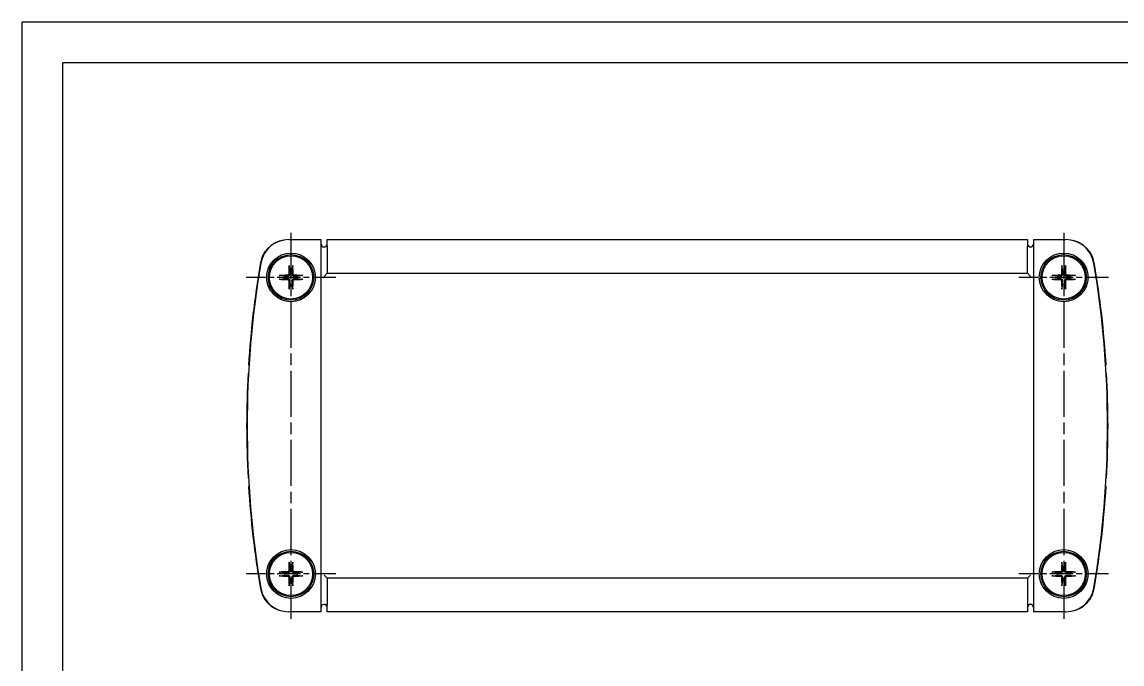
# Model space of a CAD drawing. Extents: x 0 to 420, y 0 to 297.
# Drawn here: x 0 to 135.2, y 218 to 297 of the extents above; entities that cross this region are included whole.
import ezdxf

# ---------------------------------------------------------------- set-up
doc = ezdxf.new("R2010")
doc.units = 0
doc.linetypes.add('CHAIN', pattern=[0.3543, 0.2362, -0.0295, 0.0591, -0.0295])
doc.layers.get('0').update_dxf_attribs({"linetype": 'CONTINUOUS'})
for name, color, linetype in [('CENTRO_ISO_', 179, 'CHAIN'), ('GEOMETRIA_SCHIZZO_ISO_', 7, 'CONTINUOUS'), ('LINEA_DEL_CENTRO_ISO_', 179, 'CHAIN'), ('SPIGOLI_VISIBILI_ISO_', 7, 'CONTINUOUS')]:
    doc.layers.add(name, color=color, linetype=linetype)

# ---------------------------------------------------------------- blocks, each defined once
blk = doc.blocks.new('BORDI_A3')
at = {"layer": 'GEOMETRIA_SCHIZZO_ISO_', "color": 4}
for p, q in [((0, 297), (420, 297)), ((0, 0), (0, 297))]:
    blk.add_line(p, q, dxfattribs=at)
at = {"layer": 'GEOMETRIA_SCHIZZO_ISO_'}
for p, q in [((5, 292), (415, 292)), ((5, 5), (5, 292))]:
    blk.add_line(p, q, dxfattribs=at)

msp = doc.modelspace()

# ---------------------------------------------------------------- linework, layer by layer
at = {"layer": 'CENTRO_ISO_', "linetype": 'CHAIN', "ltscale": 12.223182}
for p, q in [((38.57, 265.57), (27.57, 265.57)), ((133.57, 265.57), (122.57, 265.57)), ((38.57, 229.07), (27.57, 229.07)), ((133.57, 229.07), (122.57, 229.07))]:
    msp.add_line(p, q, dxfattribs=at)
at = {"layer": 'LINEA_DEL_CENTRO_ISO_', "linetype": 'CHAIN', "ltscale": 23.990969}
for p, q in [((33.07, 271.07), (33.07, 223.57)), ((128.07, 271.07), (128.07, 223.57))]:
    msp.add_line(p, q, dxfattribs=at)
at = {"layer": 'SPIGOLI_VISIBILI_ISO_'}
for p, q in [((32.81, 270.22), (36.77, 270.22)), ((36.77, 269.42), (36.77, 270.22)), ((36.77, 225.22), (36.77, 269.42)), ((37.52, 269.42), (37.52, 270.22)), ((37.52, 270.22), (123.62, 270.22)), ((37.52, 269.42), (37.52, 266.07)), ((123.62, 270.22), (123.62, 269.42)), ((123.62, 266.07), (123.62, 269.42)), ((124.37, 270.22), (124.37, 269.42)), ((124.37, 270.22), (128.33, 270.22)), ((124.37, 269.42), (124.37, 225.22)), ((32.84, 266.91), (32.93, 266.38)), ((33.21, 266.38), (33.3, 266.91)), ((127.84, 266.91), (127.93, 266.38)), ((128.21, 266.38), (128.3, 266.91)), ((32.26, 265.71), (31.73, 265.8)), ((31.73, 265.34), (32.26, 265.43)), ((34.41, 265.8), (33.88, 265.71)), ((33.88, 265.43), (34.41, 265.34)), ((37.14, 265.69), (37.52, 266.07)), ((37.52, 266.07), (123.62, 266.07)), ((123.62, 266.07), (123.99, 265.69)), ((127.26, 265.71), (126.73, 265.8)), ((126.73, 265.34), (127.26, 265.43)), ((129.41, 265.8), (128.88, 265.71)), ((128.88, 265.43), (129.41, 265.34)), ((32.93, 264.76), (32.84, 264.23)), ((33.3, 264.23), (33.21, 264.76)), ((127.93, 264.76), (127.84, 264.23)), ((128.3, 264.23), (128.21, 264.76)), ((27.91, 254.77), (27.85, 254.77)), ((133.29, 254.77), (133.22, 254.77)), ((27.79, 253.77), (27.86, 253.77)), ((133.28, 253.77), (133.35, 253.77)), ((27.86, 240.87), (27.79, 240.87)), ((133.35, 240.87), (133.28, 240.87)), ((27.85, 239.87), (27.91, 239.87)), ((133.22, 239.87), (133.29, 239.87)), ((32.84, 230.41), (32.93, 229.88)), ((33.21, 229.88), (33.3, 230.41)), ((127.84, 230.41), (127.93, 229.88)), ((128.21, 229.88), (128.3, 230.41)), ((32.26, 229.21), (31.73, 229.3)), ((31.73, 228.84), (32.26, 228.93)), ((34.41, 229.3), (33.88, 229.21)), ((33.88, 228.93), (34.41, 228.84)), ((37.14, 228.94), (37.52, 228.57)), ((37.52, 228.57), (37.52, 225.22)), ((123.62, 228.57), (37.52, 228.57)), ((123.62, 228.57), (123.99, 228.94)), ((123.62, 228.57), (123.62, 225.22)), ((127.26, 229.21), (126.73, 229.3)), ((126.73, 228.84), (127.26, 228.93)), ((129.41, 229.3), (128.88, 229.21)), ((128.88, 228.93), (129.41, 228.84)), ((32.93, 228.26), (32.84, 227.73)), ((33.3, 227.73), (33.21, 228.26)), ((127.93, 228.26), (127.84, 227.73)), ((128.3, 227.73), (128.21, 228.26)), ((36.77, 224.42), (36.77, 225.22)), ((37.52, 224.42), (37.52, 225.22)), ((123.62, 225.22), (123.62, 224.42)), ((124.37, 225.22), (124.37, 224.42)), ((36.77, 224.42), (32.81, 224.42)), ((123.62, 224.42), (37.52, 224.42)), ((128.33, 224.42), (124.37, 224.42))]:
    msp.add_line(p, q, dxfattribs=at)
for points in [[(32.84, 266.91), (32.84, 266.91), (32.84, 266.92), (32.84, 266.92), (32.84, 266.93), (32.84, 266.93), (32.83, 266.93), (32.83, 266.94), (32.83, 266.94), (32.83, 266.95), (32.83, 266.95), (32.83, 266.96), (32.83, 266.96), (32.83, 266.97), (32.83, 266.97), (32.83, 266.98), (32.83, 266.99), (32.83, 266.99), (32.83, 267), (32.83, 267), (32.83, 267.01), (32.83, 267.02), (32.83, 267.02), (32.83, 267.03), (32.83, 267.03)], [(33.3, 267.03), (33.3, 267.03), (33.3, 267.02), (33.3, 267.02), (33.3, 267.01), (33.3, 267), (33.3, 267), (33.3, 266.99), (33.3, 266.99), (33.3, 266.98), (33.3, 266.97), (33.3, 266.97), (33.3, 266.96), (33.3, 266.96), (33.3, 266.95), (33.3, 266.95), (33.3, 266.94), (33.3, 266.94), (33.3, 266.93), (33.3, 266.93), (33.3, 266.93), (33.3, 266.92), (33.3, 266.92), (33.3, 266.91), (33.3, 266.91)], [(127.84, 266.91), (127.84, 266.91), (127.84, 266.92), (127.84, 266.92), (127.84, 266.93), (127.84, 266.93), (127.83, 266.93), (127.83, 266.94), (127.83, 266.94), (127.83, 266.95), (127.83, 266.95), (127.83, 266.96), (127.83, 266.96), (127.83, 266.97), (127.83, 266.97), (127.83, 266.98), (127.83, 266.99), (127.83, 266.99), (127.83, 267), (127.83, 267), (127.83, 267.01), (127.83, 267.02), (127.83, 267.02), (127.83, 267.03), (127.83, 267.03)], [(128.3, 267.03), (128.3, 267.03), (128.3, 267.02), (128.3, 267.02), (128.3, 267.01), (128.3, 267), (128.3, 267), (128.3, 266.99), (128.3, 266.99), (128.3, 266.98), (128.3, 266.97), (128.3, 266.97), (128.3, 266.96), (128.3, 266.96), (128.3, 266.95), (128.3, 266.95), (128.3, 266.94), (128.3, 266.94), (128.3, 266.93), (128.3, 266.93), (128.3, 266.93), (128.3, 266.92), (128.3, 266.92), (128.3, 266.91), (128.3, 266.91)], [(31.6, 265.81), (31.61, 265.81), (31.62, 265.81), (31.62, 265.81), (31.63, 265.81), (31.63, 265.81), (31.64, 265.81), (31.65, 265.81), (31.65, 265.81), (31.66, 265.81), (31.66, 265.81), (31.67, 265.81), (31.68, 265.81), (31.68, 265.81), (31.69, 265.81), (31.69, 265.8), (31.7, 265.8), (31.7, 265.8), (31.71, 265.8), (31.71, 265.8), (31.71, 265.8), (31.72, 265.8), (31.72, 265.8), (31.72, 265.8), (31.73, 265.8)], [(31.73, 265.34), (31.72, 265.34), (31.72, 265.34), (31.72, 265.34), (31.71, 265.34), (31.71, 265.34), (31.71, 265.34), (31.7, 265.34), (31.7, 265.34), (31.69, 265.34), (31.69, 265.33), (31.68, 265.33), (31.68, 265.33), (31.67, 265.33), (31.66, 265.33), (31.66, 265.33), (31.65, 265.33), (31.65, 265.33), (31.64, 265.33), (31.63, 265.33), (31.63, 265.33), (31.62, 265.33), (31.62, 265.33), (31.61, 265.33), (31.6, 265.33)], [(32.61, 265.7), (32.61, 265.7), (32.6, 265.7), (32.59, 265.7), (32.58, 265.7), (32.57, 265.7), (32.56, 265.7), (32.54, 265.7), (32.53, 265.7), (32.52, 265.7), (32.51, 265.7), (32.5, 265.7), (32.48, 265.7), (32.47, 265.7), (32.45, 265.7), (32.44, 265.7), (32.42, 265.7), (32.41, 265.7), (32.39, 265.7), (32.37, 265.71), (32.35, 265.71), (32.33, 265.71), (32.31, 265.71), (32.28, 265.71), (32.26, 265.71)], [(32.26, 265.43), (32.28, 265.43), (32.31, 265.43), (32.33, 265.43), (32.35, 265.43), (32.37, 265.43), (32.39, 265.44), (32.41, 265.44), (32.42, 265.44), (32.44, 265.44), (32.45, 265.44), (32.47, 265.44), (32.48, 265.44), (32.5, 265.44), (32.51, 265.44), (32.52, 265.44), (32.53, 265.44), (32.54, 265.44), (32.56, 265.44), (32.57, 265.44), (32.58, 265.44), (32.59, 265.44), (32.6, 265.44), (32.61, 265.44), (32.61, 265.44)], [(32.81, 266.03), (32.81, 266.01), (32.81, 266), (32.81, 265.99), (32.8, 265.98), (32.8, 265.96), (32.79, 265.95), (32.79, 265.94), (32.78, 265.93), (32.78, 265.92), (32.77, 265.91), (32.76, 265.9), (32.75, 265.89), (32.74, 265.88), (32.73, 265.87), (32.72, 265.86), (32.71, 265.86), (32.7, 265.85), (32.69, 265.84), (32.68, 265.84), (32.66, 265.84), (32.65, 265.83), (32.64, 265.83), (32.63, 265.83), (32.61, 265.83)], [(32.94, 266.02), (32.94, 266), (32.94, 265.98), (32.94, 265.96), (32.94, 265.94), (32.93, 265.92), (32.92, 265.9), (32.92, 265.88), (32.91, 265.86), (32.89, 265.84), (32.88, 265.82), (32.87, 265.8), (32.85, 265.79), (32.84, 265.77), (32.82, 265.76), (32.8, 265.74), (32.78, 265.73), (32.76, 265.72), (32.74, 265.71), (32.72, 265.71), (32.7, 265.7), (32.68, 265.7), (32.66, 265.7), (32.64, 265.7), (32.61, 265.7)], [(32.61, 265.44), (32.64, 265.44), (32.66, 265.44), (32.68, 265.44), (32.7, 265.44), (32.72, 265.43), (32.74, 265.43), (32.76, 265.42), (32.78, 265.41), (32.8, 265.4), (32.82, 265.38), (32.84, 265.37), (32.85, 265.35), (32.87, 265.34), (32.88, 265.32), (32.89, 265.3), (32.91, 265.28), (32.92, 265.26), (32.92, 265.24), (32.93, 265.22), (32.94, 265.2), (32.94, 265.18), (32.94, 265.16), (32.94, 265.14), (32.94, 265.12)], [(32.61, 265.31), (32.63, 265.31), (32.64, 265.31), (32.65, 265.31), (32.66, 265.3), (32.68, 265.3), (32.69, 265.3), (32.7, 265.29), (32.71, 265.28), (32.72, 265.28), (32.73, 265.27), (32.74, 265.26), (32.75, 265.25), (32.76, 265.24), (32.77, 265.23), (32.78, 265.22), (32.78, 265.21), (32.79, 265.2), (32.79, 265.19), (32.8, 265.18), (32.8, 265.16), (32.81, 265.15), (32.81, 265.14), (32.81, 265.13), (32.81, 265.11)], [(32.93, 266.38), (32.93, 266.35), (32.93, 266.33), (32.93, 266.31), (32.93, 266.29), (32.93, 266.27), (32.93, 266.25), (32.94, 266.23), (32.94, 266.22), (32.94, 266.2), (32.94, 266.19), (32.94, 266.17), (32.94, 266.16), (32.94, 266.14), (32.94, 266.13), (32.94, 266.12), (32.94, 266.11), (32.94, 266.09), (32.94, 266.08), (32.94, 266.07), (32.94, 266.06), (32.94, 266.05), (32.94, 266.04), (32.94, 266.03), (32.94, 266.02)], [(32.94, 265.12), (32.94, 265.11), (32.94, 265.1), (32.94, 265.09), (32.94, 265.08), (32.94, 265.07), (32.94, 265.06), (32.94, 265.05), (32.94, 265.03), (32.94, 265.02), (32.94, 265.01), (32.94, 265), (32.94, 264.98), (32.94, 264.97), (32.94, 264.95), (32.94, 264.94), (32.94, 264.92), (32.94, 264.91), (32.93, 264.89), (32.93, 264.87), (32.93, 264.85), (32.93, 264.83), (32.93, 264.81), (32.93, 264.79), (32.93, 264.76)], [(33.19, 266.02), (33.19, 266.03), (33.19, 266.04), (33.2, 266.05), (33.2, 266.06), (33.2, 266.07), (33.2, 266.08), (33.2, 266.09), (33.2, 266.11), (33.2, 266.12), (33.2, 266.13), (33.2, 266.14), (33.2, 266.16), (33.2, 266.17), (33.2, 266.19), (33.2, 266.2), (33.2, 266.22), (33.2, 266.23), (33.2, 266.25), (33.2, 266.27), (33.2, 266.29), (33.21, 266.31), (33.21, 266.33), (33.21, 266.35), (33.21, 266.38)], [(33.52, 265.7), (33.5, 265.7), (33.48, 265.7), (33.46, 265.7), (33.44, 265.7), (33.42, 265.71), (33.4, 265.71), (33.38, 265.72), (33.36, 265.73), (33.34, 265.74), (33.32, 265.76), (33.3, 265.77), (33.29, 265.79), (33.27, 265.8), (33.26, 265.82), (33.24, 265.84), (33.23, 265.86), (33.22, 265.88), (33.21, 265.9), (33.21, 265.92), (33.2, 265.94), (33.2, 265.96), (33.2, 265.98), (33.19, 266), (33.19, 266.02)], [(33.19, 265.12), (33.19, 265.14), (33.2, 265.16), (33.2, 265.18), (33.2, 265.2), (33.21, 265.22), (33.21, 265.24), (33.22, 265.26), (33.23, 265.28), (33.24, 265.3), (33.26, 265.32), (33.27, 265.34), (33.29, 265.35), (33.3, 265.37), (33.32, 265.38), (33.34, 265.4), (33.36, 265.41), (33.38, 265.42), (33.4, 265.43), (33.42, 265.43), (33.44, 265.44), (33.46, 265.44), (33.48, 265.44), (33.5, 265.44), (33.52, 265.44)], [(33.21, 264.76), (33.21, 264.79), (33.21, 264.81), (33.21, 264.83), (33.2, 264.85), (33.2, 264.87), (33.2, 264.89), (33.2, 264.91), (33.2, 264.92), (33.2, 264.94), (33.2, 264.95), (33.2, 264.97), (33.2, 264.98), (33.2, 265), (33.2, 265.01), (33.2, 265.02), (33.2, 265.03), (33.2, 265.05), (33.2, 265.06), (33.2, 265.07), (33.2, 265.08), (33.2, 265.09), (33.19, 265.1), (33.19, 265.11), (33.19, 265.12)], [(33.52, 265.83), (33.51, 265.83), (33.5, 265.83), (33.49, 265.83), (33.47, 265.84), (33.46, 265.84), (33.45, 265.84), (33.44, 265.85), (33.43, 265.86), (33.42, 265.86), (33.4, 265.87), (33.39, 265.88), (33.39, 265.89), (33.38, 265.9), (33.37, 265.91), (33.36, 265.92), (33.35, 265.93), (33.35, 265.94), (33.34, 265.95), (33.34, 265.96), (33.33, 265.98), (33.33, 265.99), (33.33, 266), (33.33, 266.01), (33.33, 266.03)], [(33.33, 265.11), (33.33, 265.13), (33.33, 265.14), (33.33, 265.15), (33.33, 265.16), (33.34, 265.18), (33.34, 265.19), (33.35, 265.2), (33.35, 265.21), (33.36, 265.22), (33.37, 265.23), (33.38, 265.24), (33.39, 265.25), (33.39, 265.26), (33.4, 265.27), (33.42, 265.28), (33.43, 265.28), (33.44, 265.29), (33.45, 265.3), (33.46, 265.3), (33.47, 265.3), (33.49, 265.31), (33.5, 265.31), (33.51, 265.31), (33.52, 265.31)], [(33.88, 265.71), (33.85, 265.71), (33.83, 265.71), (33.81, 265.71), (33.79, 265.71), (33.77, 265.71), (33.75, 265.7), (33.73, 265.7), (33.72, 265.7), (33.7, 265.7), (33.68, 265.7), (33.67, 265.7), (33.66, 265.7), (33.64, 265.7), (33.63, 265.7), (33.62, 265.7), (33.6, 265.7), (33.59, 265.7), (33.58, 265.7), (33.57, 265.7), (33.56, 265.7), (33.55, 265.7), (33.54, 265.7), (33.53, 265.7), (33.52, 265.7)], [(33.52, 265.44), (33.53, 265.44), (33.54, 265.44), (33.55, 265.44), (33.56, 265.44), (33.57, 265.44), (33.58, 265.44), (33.59, 265.44), (33.6, 265.44), (33.62, 265.44), (33.63, 265.44), (33.64, 265.44), (33.66, 265.44), (33.67, 265.44), (33.68, 265.44), (33.7, 265.44), (33.72, 265.44), (33.73, 265.44), (33.75, 265.44), (33.77, 265.43), (33.79, 265.43), (33.81, 265.43), (33.83, 265.43), (33.85, 265.43), (33.88, 265.43)], [(34.41, 265.8), (34.41, 265.8), (34.42, 265.8), (34.42, 265.8), (34.42, 265.8), (34.43, 265.8), (34.43, 265.8), (34.44, 265.8), (34.44, 265.8), (34.45, 265.8), (34.45, 265.81), (34.46, 265.81), (34.46, 265.81), (34.47, 265.81), (34.47, 265.81), (34.48, 265.81), (34.49, 265.81), (34.49, 265.81), (34.5, 265.81), (34.5, 265.81), (34.51, 265.81), (34.52, 265.81), (34.52, 265.81), (34.53, 265.81), (34.53, 265.81)], [(34.53, 265.33), (34.53, 265.33), (34.52, 265.33), (34.52, 265.33), (34.51, 265.33), (34.5, 265.33), (34.5, 265.33), (34.49, 265.33), (34.49, 265.33), (34.48, 265.33), (34.47, 265.33), (34.47, 265.33), (34.46, 265.33), (34.46, 265.33), (34.45, 265.33), (34.45, 265.34), (34.44, 265.34), (34.44, 265.34), (34.43, 265.34), (34.43, 265.34), (34.42, 265.34), (34.42, 265.34), (34.42, 265.34), (34.41, 265.34), (34.41, 265.34)], [(126.6, 265.81), (126.61, 265.81), (126.62, 265.81), (126.62, 265.81), (126.63, 265.81), (126.63, 265.81), (126.64, 265.81), (126.65, 265.81), (126.65, 265.81), (126.66, 265.81), (126.66, 265.81), (126.67, 265.81), (126.68, 265.81), (126.68, 265.81), (126.69, 265.81), (126.69, 265.8), (126.7, 265.8), (126.7, 265.8), (126.71, 265.8), (126.71, 265.8), (126.71, 265.8), (126.72, 265.8), (126.72, 265.8), (126.72, 265.8), (126.73, 265.8)], [(126.73, 265.34), (126.72, 265.34), (126.72, 265.34), (126.72, 265.34), (126.71, 265.34), (126.71, 265.34), (126.71, 265.34), (126.7, 265.34), (126.7, 265.34), (126.69, 265.34), (126.69, 265.33), (126.68, 265.33), (126.68, 265.33), (126.67, 265.33), (126.66, 265.33), (126.66, 265.33), (126.65, 265.33), (126.65, 265.33), (126.64, 265.33), (126.63, 265.33), (126.63, 265.33), (126.62, 265.33), (126.62, 265.33), (126.61, 265.33), (126.6, 265.33)], [(127.61, 265.7), (127.61, 265.7), (127.6, 265.7), (127.59, 265.7), (127.58, 265.7), (127.57, 265.7), (127.56, 265.7), (127.54, 265.7), (127.53, 265.7), (127.52, 265.7), (127.51, 265.7), (127.5, 265.7), (127.48, 265.7), (127.47, 265.7), (127.45, 265.7), (127.44, 265.7), (127.42, 265.7), (127.41, 265.7), (127.39, 265.7), (127.37, 265.71), (127.35, 265.71), (127.33, 265.71), (127.31, 265.71), (127.28, 265.71), (127.26, 265.71)], [(127.26, 265.43), (127.28, 265.43), (127.31, 265.43), (127.33, 265.43), (127.35, 265.43), (127.37, 265.43), (127.39, 265.44), (127.41, 265.44), (127.42, 265.44), (127.44, 265.44), (127.45, 265.44), (127.47, 265.44), (127.48, 265.44), (127.5, 265.44), (127.51, 265.44), (127.52, 265.44), (127.53, 265.44), (127.54, 265.44), (127.56, 265.44), (127.57, 265.44), (127.58, 265.44), (127.59, 265.44), (127.6, 265.44), (127.61, 265.44), (127.61, 265.44)], [(127.81, 266.03), (127.81, 266.01), (127.81, 266), (127.81, 265.99), (127.8, 265.98), (127.8, 265.96), (127.79, 265.95), (127.79, 265.94), (127.78, 265.93), (127.78, 265.92), (127.77, 265.91), (127.76, 265.9), (127.75, 265.89), (127.74, 265.88), (127.73, 265.87), (127.72, 265.86), (127.71, 265.86), (127.7, 265.85), (127.69, 265.84), (127.68, 265.84), (127.66, 265.84), (127.65, 265.83), (127.64, 265.83), (127.63, 265.83), (127.61, 265.83)], [(127.94, 266.02), (127.94, 266), (127.94, 265.98), (127.94, 265.96), (127.94, 265.94), (127.93, 265.92), (127.92, 265.9), (127.92, 265.88), (127.91, 265.86), (127.89, 265.84), (127.88, 265.82), (127.87, 265.8), (127.85, 265.79), (127.84, 265.77), (127.82, 265.76), (127.8, 265.74), (127.78, 265.73), (127.76, 265.72), (127.74, 265.71), (127.72, 265.71), (127.7, 265.7), (127.68, 265.7), (127.66, 265.7), (127.64, 265.7), (127.61, 265.7)], [(127.61, 265.44), (127.64, 265.44), (127.66, 265.44), (127.68, 265.44), (127.7, 265.44), (127.72, 265.43), (127.74, 265.43), (127.76, 265.42), (127.78, 265.41), (127.8, 265.4), (127.82, 265.38), (127.84, 265.37), (127.85, 265.35), (127.87, 265.34), (127.88, 265.32), (127.89, 265.3), (127.91, 265.28), (127.92, 265.26), (127.92, 265.24), (127.93, 265.22), (127.94, 265.2), (127.94, 265.18), (127.94, 265.16), (127.94, 265.14), (127.94, 265.12)], [(127.61, 265.31), (127.63, 265.31), (127.64, 265.31), (127.65, 265.31), (127.66, 265.3), (127.68, 265.3), (127.69, 265.3), (127.7, 265.29), (127.71, 265.28), (127.72, 265.28), (127.73, 265.27), (127.74, 265.26), (127.75, 265.25), (127.76, 265.24), (127.77, 265.23), (127.78, 265.22), (127.78, 265.21), (127.79, 265.2), (127.79, 265.19), (127.8, 265.18), (127.8, 265.16), (127.81, 265.15), (127.81, 265.14), (127.81, 265.13), (127.81, 265.11)], [(127.93, 266.38), (127.93, 266.35), (127.93, 266.33), (127.93, 266.31), (127.93, 266.29), (127.93, 266.27), (127.93, 266.25), (127.94, 266.23), (127.94, 266.22), (127.94, 266.2), (127.94, 266.19), (127.94, 266.17), (127.94, 266.16), (127.94, 266.14), (127.94, 266.13), (127.94, 266.12), (127.94, 266.11), (127.94, 266.09), (127.94, 266.08), (127.94, 266.07), (127.94, 266.06), (127.94, 266.05), (127.94, 266.04), (127.94, 266.03), (127.94, 266.02)], [(127.94, 265.12), (127.94, 265.11), (127.94, 265.1), (127.94, 265.09), (127.94, 265.08), (127.94, 265.07), (127.94, 265.06), (127.94, 265.05), (127.94, 265.03), (127.94, 265.02), (127.94, 265.01), (127.94, 265), (127.94, 264.98), (127.94, 264.97), (127.94, 264.95), (127.94, 264.94), (127.94, 264.92), (127.94, 264.91), (127.93, 264.89), (127.93, 264.87), (127.93, 264.85), (127.93, 264.83), (127.93, 264.81), (127.93, 264.79), (127.93, 264.76)], [(128.19, 266.02), (128.19, 266.03), (128.19, 266.04), (128.2, 266.05), (128.2, 266.06), (128.2, 266.07), (128.2, 266.08), (128.2, 266.09), (128.2, 266.11), (128.2, 266.12), (128.2, 266.13), (128.2, 266.14), (128.2, 266.16), (128.2, 266.17), (128.2, 266.19), (128.2, 266.2), (128.2, 266.22), (128.2, 266.23), (128.2, 266.25), (128.2, 266.27), (128.2, 266.29), (128.21, 266.31), (128.21, 266.33), (128.21, 266.35), (128.21, 266.38)], [(128.52, 265.7), (128.5, 265.7), (128.48, 265.7), (128.46, 265.7), (128.44, 265.7), (128.42, 265.71), (128.4, 265.71), (128.38, 265.72), (128.36, 265.73), (128.34, 265.74), (128.32, 265.76), (128.3, 265.77), (128.29, 265.79), (128.27, 265.8), (128.26, 265.82), (128.24, 265.84), (128.23, 265.86), (128.22, 265.88), (128.21, 265.9), (128.21, 265.92), (128.2, 265.94), (128.2, 265.96), (128.2, 265.98), (128.19, 266), (128.19, 266.02)], [(128.19, 265.12), (128.19, 265.14), (128.2, 265.16), (128.2, 265.18), (128.2, 265.2), (128.21, 265.22), (128.21, 265.24), (128.22, 265.26), (128.23, 265.28), (128.24, 265.3), (128.26, 265.32), (128.27, 265.34), (128.29, 265.35), (128.3, 265.37), (128.32, 265.38), (128.34, 265.4), (128.36, 265.41), (128.38, 265.42), (128.4, 265.43), (128.42, 265.43), (128.44, 265.44), (128.46, 265.44), (128.48, 265.44), (128.5, 265.44), (128.52, 265.44)], [(128.21, 264.76), (128.21, 264.79), (128.21, 264.81), (128.21, 264.83), (128.2, 264.85), (128.2, 264.87), (128.2, 264.89), (128.2, 264.91), (128.2, 264.92), (128.2, 264.94), (128.2, 264.95), (128.2, 264.97), (128.2, 264.98), (128.2, 265), (128.2, 265.01), (128.2, 265.02), (128.2, 265.03), (128.2, 265.05), (128.2, 265.06), (128.2, 265.07), (128.2, 265.08), (128.2, 265.09), (128.19, 265.1), (128.19, 265.11), (128.19, 265.12)], [(128.52, 265.83), (128.51, 265.83), (128.5, 265.83), (128.49, 265.83), (128.47, 265.84), (128.46, 265.84), (128.45, 265.84), (128.44, 265.85), (128.43, 265.86), (128.42, 265.86), (128.4, 265.87), (128.39, 265.88), (128.39, 265.89), (128.38, 265.9), (128.37, 265.91), (128.36, 265.92), (128.35, 265.93), (128.35, 265.94), (128.34, 265.95), (128.34, 265.96), (128.33, 265.98), (128.33, 265.99), (128.33, 266), (128.33, 266.01), (128.33, 266.03)], [(128.33, 265.11), (128.33, 265.13), (128.33, 265.14), (128.33, 265.15), (128.33, 265.16), (128.34, 265.18), (128.34, 265.19), (128.35, 265.2), (128.35, 265.21), (128.36, 265.22), (128.37, 265.23), (128.38, 265.24), (128.39, 265.25), (128.39, 265.26), (128.4, 265.27), (128.42, 265.28), (128.43, 265.28), (128.44, 265.29), (128.45, 265.3), (128.46, 265.3), (128.47, 265.3), (128.49, 265.31), (128.5, 265.31), (128.51, 265.31), (128.52, 265.31)], [(128.88, 265.71), (128.85, 265.71), (128.83, 265.71), (128.81, 265.71), (128.79, 265.71), (128.77, 265.71), (128.75, 265.7), (128.73, 265.7), (128.72, 265.7), (128.7, 265.7), (128.68, 265.7), (128.67, 265.7), (128.66, 265.7), (128.64, 265.7), (128.63, 265.7), (128.62, 265.7), (128.6, 265.7), (128.59, 265.7), (128.58, 265.7), (128.57, 265.7), (128.56, 265.7), (128.55, 265.7), (128.54, 265.7), (128.53, 265.7), (128.52, 265.7)], [(128.52, 265.44), (128.53, 265.44), (128.54, 265.44), (128.55, 265.44), (128.56, 265.44), (128.57, 265.44), (128.58, 265.44), (128.59, 265.44), (128.6, 265.44), (128.62, 265.44), (128.63, 265.44), (128.64, 265.44), (128.66, 265.44), (128.67, 265.44), (128.68, 265.44), (128.7, 265.44), (128.72, 265.44), (128.73, 265.44), (128.75, 265.44), (128.77, 265.43), (128.79, 265.43), (128.81, 265.43), (128.83, 265.43), (128.85, 265.43), (128.88, 265.43)], [(129.41, 265.8), (129.41, 265.8), (129.42, 265.8), (129.42, 265.8), (129.42, 265.8), (129.43, 265.8), (129.43, 265.8), (129.44, 265.8), (129.44, 265.8), (129.45, 265.8), (129.45, 265.81), (129.46, 265.81), (129.46, 265.81), (129.47, 265.81), (129.47, 265.81), (129.48, 265.81), (129.49, 265.81), (129.49, 265.81), (129.5, 265.81), (129.5, 265.81), (129.51, 265.81), (129.52, 265.81), (129.52, 265.81), (129.53, 265.81), (129.53, 265.81)], [(129.53, 265.33), (129.53, 265.33), (129.52, 265.33), (129.52, 265.33), (129.51, 265.33), (129.5, 265.33), (129.5, 265.33), (129.49, 265.33), (129.49, 265.33), (129.48, 265.33), (129.47, 265.33), (129.47, 265.33), (129.46, 265.33), (129.46, 265.33), (129.45, 265.33), (129.45, 265.34), (129.44, 265.34), (129.44, 265.34), (129.43, 265.34), (129.43, 265.34), (129.42, 265.34), (129.42, 265.34), (129.42, 265.34), (129.41, 265.34), (129.41, 265.34)], [(32.83, 264.11), (32.83, 264.11), (32.83, 264.12), (32.83, 264.12), (32.83, 264.13), (32.83, 264.14), (32.83, 264.14), (32.83, 264.15), (32.83, 264.15), (32.83, 264.16), (32.83, 264.17), (32.83, 264.17), (32.83, 264.18), (32.83, 264.18), (32.83, 264.19), (32.83, 264.19), (32.83, 264.2), (32.83, 264.2), (32.83, 264.21), (32.84, 264.21), (32.84, 264.21), (32.84, 264.22), (32.84, 264.22), (32.84, 264.23), (32.84, 264.23)], [(33.3, 264.23), (33.3, 264.23), (33.3, 264.22), (33.3, 264.22), (33.3, 264.21), (33.3, 264.21), (33.3, 264.21), (33.3, 264.2), (33.3, 264.2), (33.3, 264.19), (33.3, 264.19), (33.3, 264.18), (33.3, 264.18), (33.3, 264.17), (33.3, 264.17), (33.3, 264.16), (33.3, 264.15), (33.3, 264.15), (33.3, 264.14), (33.3, 264.14), (33.3, 264.13), (33.3, 264.12), (33.3, 264.12), (33.3, 264.11), (33.3, 264.11)], [(127.83, 264.11), (127.83, 264.11), (127.83, 264.12), (127.83, 264.12), (127.83, 264.13), (127.83, 264.14), (127.83, 264.14), (127.83, 264.15), (127.83, 264.15), (127.83, 264.16), (127.83, 264.17), (127.83, 264.17), (127.83, 264.18), (127.83, 264.18), (127.83, 264.19), (127.83, 264.19), (127.83, 264.2), (127.83, 264.2), (127.83, 264.21), (127.84, 264.21), (127.84, 264.21), (127.84, 264.22), (127.84, 264.22), (127.84, 264.23), (127.84, 264.23)], [(128.3, 264.23), (128.3, 264.23), (128.3, 264.22), (128.3, 264.22), (128.3, 264.21), (128.3, 264.21), (128.3, 264.21), (128.3, 264.2), (128.3, 264.2), (128.3, 264.19), (128.3, 264.19), (128.3, 264.18), (128.3, 264.18), (128.3, 264.17), (128.3, 264.17), (128.3, 264.16), (128.3, 264.15), (128.3, 264.15), (128.3, 264.14), (128.3, 264.14), (128.3, 264.13), (128.3, 264.12), (128.3, 264.12), (128.3, 264.11), (128.3, 264.11)], [(32.84, 230.41), (32.84, 230.41), (32.84, 230.42), (32.84, 230.42), (32.84, 230.43), (32.84, 230.43), (32.83, 230.43), (32.83, 230.44), (32.83, 230.44), (32.83, 230.45), (32.83, 230.45), (32.83, 230.46), (32.83, 230.46), (32.83, 230.47), (32.83, 230.47), (32.83, 230.48), (32.83, 230.49), (32.83, 230.49), (32.83, 230.5), (32.83, 230.5), (32.83, 230.51), (32.83, 230.52), (32.83, 230.52), (32.83, 230.53), (32.83, 230.53)], [(33.3, 230.53), (33.3, 230.53), (33.3, 230.52), (33.3, 230.52), (33.3, 230.51), (33.3, 230.5), (33.3, 230.5), (33.3, 230.49), (33.3, 230.49), (33.3, 230.48), (33.3, 230.47), (33.3, 230.47), (33.3, 230.46), (33.3, 230.46), (33.3, 230.45), (33.3, 230.45), (33.3, 230.44), (33.3, 230.44), (33.3, 230.43), (33.3, 230.43), (33.3, 230.43), (33.3, 230.42), (33.3, 230.42), (33.3, 230.41), (33.3, 230.41)], [(127.84, 230.41), (127.84, 230.41), (127.84, 230.42), (127.84, 230.42), (127.84, 230.43), (127.84, 230.43), (127.83, 230.43), (127.83, 230.44), (127.83, 230.44), (127.83, 230.45), (127.83, 230.45), (127.83, 230.46), (127.83, 230.46), (127.83, 230.47), (127.83, 230.47), (127.83, 230.48), (127.83, 230.49), (127.83, 230.49), (127.83, 230.5), (127.83, 230.5), (127.83, 230.51), (127.83, 230.52), (127.83, 230.52), (127.83, 230.53), (127.83, 230.53)], [(128.3, 230.53), (128.3, 230.53), (128.3, 230.52), (128.3, 230.52), (128.3, 230.51), (128.3, 230.5), (128.3, 230.5), (128.3, 230.49), (128.3, 230.49), (128.3, 230.48), (128.3, 230.47), (128.3, 230.47), (128.3, 230.46), (128.3, 230.46), (128.3, 230.45), (128.3, 230.45), (128.3, 230.44), (128.3, 230.44), (128.3, 230.43), (128.3, 230.43), (128.3, 230.43), (128.3, 230.42), (128.3, 230.42), (128.3, 230.41), (128.3, 230.41)], [(31.6, 229.31), (31.61, 229.31), (31.62, 229.31), (31.62, 229.31), (31.63, 229.31), (31.63, 229.31), (31.64, 229.31), (31.65, 229.31), (31.65, 229.31), (31.66, 229.31), (31.66, 229.31), (31.67, 229.31), (31.68, 229.31), (31.68, 229.31), (31.69, 229.31), (31.69, 229.3), (31.7, 229.3), (31.7, 229.3), (31.71, 229.3), (31.71, 229.3), (31.71, 229.3), (31.72, 229.3), (31.72, 229.3), (31.72, 229.3), (31.73, 229.3)], [(31.73, 228.84), (31.72, 228.84), (31.72, 228.84), (31.72, 228.84), (31.71, 228.84), (31.71, 228.84), (31.71, 228.84), (31.7, 228.84), (31.7, 228.84), (31.69, 228.84), (31.69, 228.83), (31.68, 228.83), (31.68, 228.83), (31.67, 228.83), (31.66, 228.83), (31.66, 228.83), (31.65, 228.83), (31.65, 228.83), (31.64, 228.83), (31.63, 228.83), (31.63, 228.83), (31.62, 228.83), (31.62, 228.83), (31.61, 228.83), (31.6, 228.83)], [(32.61, 229.2), (32.61, 229.2), (32.6, 229.2), (32.59, 229.2), (32.58, 229.2), (32.57, 229.2), (32.56, 229.2), (32.54, 229.2), (32.53, 229.2), (32.52, 229.2), (32.51, 229.2), (32.5, 229.2), (32.48, 229.2), (32.47, 229.2), (32.45, 229.2), (32.44, 229.2), (32.42, 229.2), (32.41, 229.2), (32.39, 229.2), (32.37, 229.21), (32.35, 229.21), (32.33, 229.21), (32.31, 229.21), (32.28, 229.21), (32.26, 229.21)], [(32.26, 228.93), (32.28, 228.93), (32.31, 228.93), (32.33, 228.93), (32.35, 228.93), (32.37, 228.93), (32.39, 228.94), (32.41, 228.94), (32.42, 228.94), (32.44, 228.94), (32.45, 228.94), (32.47, 228.94), (32.48, 228.94), (32.5, 228.94), (32.51, 228.94), (32.52, 228.94), (32.53, 228.94), (32.54, 228.94), (32.56, 228.94), (32.57, 228.94), (32.58, 228.94), (32.59, 228.94), (32.6, 228.94), (32.61, 228.94), (32.61, 228.94)], [(32.81, 229.53), (32.81, 229.51), (32.81, 229.5), (32.81, 229.49), (32.8, 229.48), (32.8, 229.46), (32.79, 229.45), (32.79, 229.44), (32.78, 229.43), (32.78, 229.42), (32.77, 229.41), (32.76, 229.4), (32.75, 229.39), (32.74, 229.38), (32.73, 229.37), (32.72, 229.36), (32.71, 229.36), (32.7, 229.35), (32.69, 229.34), (32.68, 229.34), (32.66, 229.34), (32.65, 229.33), (32.64, 229.33), (32.63, 229.33), (32.61, 229.33)], [(32.94, 229.52), (32.94, 229.5), (32.94, 229.48), (32.94, 229.46), (32.94, 229.44), (32.93, 229.42), (32.92, 229.4), (32.92, 229.38), (32.91, 229.36), (32.89, 229.34), (32.88, 229.32), (32.87, 229.3), (32.85, 229.29), (32.84, 229.27), (32.82, 229.26), (32.8, 229.24), (32.78, 229.23), (32.76, 229.22), (32.74, 229.21), (32.72, 229.21), (32.7, 229.2), (32.68, 229.2), (32.66, 229.2), (32.64, 229.2), (32.61, 229.2)], [(32.61, 228.94), (32.64, 228.94), (32.66, 228.94), (32.68, 228.94), (32.7, 228.94), (32.72, 228.93), (32.74, 228.93), (32.76, 228.92), (32.78, 228.91), (32.8, 228.9), (32.82, 228.88), (32.84, 228.87), (32.85, 228.85), (32.87, 228.84), (32.88, 228.82), (32.89, 228.8), (32.91, 228.78), (32.92, 228.76), (32.92, 228.74), (32.93, 228.72), (32.94, 228.7), (32.94, 228.68), (32.94, 228.66), (32.94, 228.64), (32.94, 228.62)], [(32.61, 228.81), (32.63, 228.81), (32.64, 228.81), (32.65, 228.81), (32.66, 228.8), (32.68, 228.8), (32.69, 228.8), (32.7, 228.79), (32.71, 228.78), (32.72, 228.78), (32.73, 228.77), (32.74, 228.76), (32.75, 228.75), (32.76, 228.74), (32.77, 228.73), (32.78, 228.72), (32.78, 228.71), (32.79, 228.7), (32.79, 228.69), (32.8, 228.68), (32.8, 228.66), (32.81, 228.65), (32.81, 228.64), (32.81, 228.63), (32.81, 228.61)], [(32.93, 229.88), (32.93, 229.85), (32.93, 229.83), (32.93, 229.81), (32.93, 229.79), (32.93, 229.77), (32.93, 229.75), (32.94, 229.73), (32.94, 229.72), (32.94, 229.7), (32.94, 229.69), (32.94, 229.67), (32.94, 229.66), (32.94, 229.64), (32.94, 229.63), (32.94, 229.62), (32.94, 229.61), (32.94, 229.59), (32.94, 229.58), (32.94, 229.57), (32.94, 229.56), (32.94, 229.55), (32.94, 229.54), (32.94, 229.53), (32.94, 229.52)], [(32.94, 228.62), (32.94, 228.61), (32.94, 228.6), (32.94, 228.59), (32.94, 228.58), (32.94, 228.57), (32.94, 228.56), (32.94, 228.55), (32.94, 228.53), (32.94, 228.52), (32.94, 228.51), (32.94, 228.5), (32.94, 228.48), (32.94, 228.47), (32.94, 228.45), (32.94, 228.44), (32.94, 228.42), (32.94, 228.41), (32.93, 228.39), (32.93, 228.37), (32.93, 228.35), (32.93, 228.33), (32.93, 228.31), (32.93, 228.29), (32.93, 228.26)], [(33.19, 229.52), (33.19, 229.53), (33.19, 229.54), (33.2, 229.55), (33.2, 229.56), (33.2, 229.57), (33.2, 229.58), (33.2, 229.59), (33.2, 229.61), (33.2, 229.62), (33.2, 229.63), (33.2, 229.64), (33.2, 229.66), (33.2, 229.67), (33.2, 229.69), (33.2, 229.7), (33.2, 229.72), (33.2, 229.73), (33.2, 229.75), (33.2, 229.77), (33.2, 229.79), (33.21, 229.81), (33.21, 229.83), (33.21, 229.85), (33.21, 229.88)], [(33.52, 229.2), (33.5, 229.2), (33.48, 229.2), (33.46, 229.2), (33.44, 229.2), (33.42, 229.21), (33.4, 229.21), (33.38, 229.22), (33.36, 229.23), (33.34, 229.24), (33.32, 229.26), (33.3, 229.27), (33.29, 229.29), (33.27, 229.3), (33.26, 229.32), (33.24, 229.34), (33.23, 229.36), (33.22, 229.38), (33.21, 229.4), (33.21, 229.42), (33.2, 229.44), (33.2, 229.46), (33.2, 229.48), (33.19, 229.5), (33.19, 229.52)], [(33.19, 228.62), (33.19, 228.64), (33.2, 228.66), (33.2, 228.68), (33.2, 228.7), (33.21, 228.72), (33.21, 228.74), (33.22, 228.76), (33.23, 228.78), (33.24, 228.8), (33.26, 228.82), (33.27, 228.84), (33.29, 228.85), (33.3, 228.87), (33.32, 228.88), (33.34, 228.9), (33.36, 228.91), (33.38, 228.92), (33.4, 228.93), (33.42, 228.93), (33.44, 228.94), (33.46, 228.94), (33.48, 228.94), (33.5, 228.94), (33.52, 228.94)], [(33.21, 228.26), (33.21, 228.29), (33.21, 228.31), (33.21, 228.33), (33.2, 228.35), (33.2, 228.37), (33.2, 228.39), (33.2, 228.41), (33.2, 228.42), (33.2, 228.44), (33.2, 228.45), (33.2, 228.47), (33.2, 228.48), (33.2, 228.5), (33.2, 228.51), (33.2, 228.52), (33.2, 228.53), (33.2, 228.55), (33.2, 228.56), (33.2, 228.57), (33.2, 228.58), (33.2, 228.59), (33.19, 228.6), (33.19, 228.61), (33.19, 228.62)], [(33.52, 229.33), (33.51, 229.33), (33.5, 229.33), (33.49, 229.33), (33.47, 229.34), (33.46, 229.34), (33.45, 229.34), (33.44, 229.35), (33.43, 229.36), (33.42, 229.36), (33.4, 229.37), (33.39, 229.38), (33.39, 229.39), (33.38, 229.4), (33.37, 229.41), (33.36, 229.42), (33.35, 229.43), (33.35, 229.44), (33.34, 229.45), (33.34, 229.46), (33.33, 229.48), (33.33, 229.49), (33.33, 229.5), (33.33, 229.51), (33.33, 229.53)], [(33.33, 228.61), (33.33, 228.63), (33.33, 228.64), (33.33, 228.65), (33.33, 228.66), (33.34, 228.68), (33.34, 228.69), (33.35, 228.7), (33.35, 228.71), (33.36, 228.72), (33.37, 228.73), (33.38, 228.74), (33.39, 228.75), (33.39, 228.76), (33.4, 228.77), (33.42, 228.78), (33.43, 228.78), (33.44, 228.79), (33.45, 228.8), (33.46, 228.8), (33.47, 228.8), (33.49, 228.81), (33.5, 228.81), (33.51, 228.81), (33.52, 228.81)], [(33.88, 229.21), (33.85, 229.21), (33.83, 229.21), (33.81, 229.21), (33.79, 229.21), (33.77, 229.21), (33.75, 229.2), (33.73, 229.2), (33.72, 229.2), (33.7, 229.2), (33.68, 229.2), (33.67, 229.2), (33.66, 229.2), (33.64, 229.2), (33.63, 229.2), (33.62, 229.2), (33.6, 229.2), (33.59, 229.2), (33.58, 229.2), (33.57, 229.2), (33.56, 229.2), (33.55, 229.2), (33.54, 229.2), (33.53, 229.2), (33.52, 229.2)], [(33.52, 228.94), (33.53, 228.94), (33.54, 228.94), (33.55, 228.94), (33.56, 228.94), (33.57, 228.94), (33.58, 228.94), (33.59, 228.94), (33.6, 228.94), (33.62, 228.94), (33.63, 228.94), (33.64, 228.94), (33.66, 228.94), (33.67, 228.94), (33.68, 228.94), (33.7, 228.94), (33.72, 228.94), (33.73, 228.94), (33.75, 228.94), (33.77, 228.93), (33.79, 228.93), (33.81, 228.93), (33.83, 228.93), (33.85, 228.93), (33.88, 228.93)], [(34.41, 229.3), (34.41, 229.3), (34.42, 229.3), (34.42, 229.3), (34.42, 229.3), (34.43, 229.3), (34.43, 229.3), (34.44, 229.3), (34.44, 229.3), (34.45, 229.3), (34.45, 229.31), (34.46, 229.31), (34.46, 229.31), (34.47, 229.31), (34.47, 229.31), (34.48, 229.31), (34.49, 229.31), (34.49, 229.31), (34.5, 229.31), (34.5, 229.31), (34.51, 229.31), (34.52, 229.31), (34.52, 229.31), (34.53, 229.31), (34.53, 229.31)], [(34.53, 228.83), (34.53, 228.83), (34.52, 228.83), (34.52, 228.83), (34.51, 228.83), (34.5, 228.83), (34.5, 228.83), (34.49, 228.83), (34.49, 228.83), (34.48, 228.83), (34.47, 228.83), (34.47, 228.83), (34.46, 228.83), (34.46, 228.83), (34.45, 228.83), (34.45, 228.84), (34.44, 228.84), (34.44, 228.84), (34.43, 228.84), (34.43, 228.84), (34.42, 228.84), (34.42, 228.84), (34.42, 228.84), (34.41, 228.84), (34.41, 228.84)], [(126.6, 229.31), (126.61, 229.31), (126.62, 229.31), (126.62, 229.31), (126.63, 229.31), (126.63, 229.31), (126.64, 229.31), (126.65, 229.31), (126.65, 229.31), (126.66, 229.31), (126.66, 229.31), (126.67, 229.31), (126.68, 229.31), (126.68, 229.31), (126.69, 229.31), (126.69, 229.3), (126.7, 229.3), (126.7, 229.3), (126.71, 229.3), (126.71, 229.3), (126.71, 229.3), (126.72, 229.3), (126.72, 229.3), (126.72, 229.3), (126.73, 229.3)], [(126.73, 228.84), (126.72, 228.84), (126.72, 228.84), (126.72, 228.84), (126.71, 228.84), (126.71, 228.84), (126.71, 228.84), (126.7, 228.84), (126.7, 228.84), (126.69, 228.84), (126.69, 228.83), (126.68, 228.83), (126.68, 228.83), (126.67, 228.83), (126.66, 228.83), (126.66, 228.83), (126.65, 228.83), (126.65, 228.83), (126.64, 228.83), (126.63, 228.83), (126.63, 228.83), (126.62, 228.83), (126.62, 228.83), (126.61, 228.83), (126.6, 228.83)], [(127.61, 229.2), (127.61, 229.2), (127.6, 229.2), (127.59, 229.2), (127.58, 229.2), (127.57, 229.2), (127.56, 229.2), (127.54, 229.2), (127.53, 229.2), (127.52, 229.2), (127.51, 229.2), (127.5, 229.2), (127.48, 229.2), (127.47, 229.2), (127.45, 229.2), (127.44, 229.2), (127.42, 229.2), (127.41, 229.2), (127.39, 229.2), (127.37, 229.21), (127.35, 229.21), (127.33, 229.21), (127.31, 229.21), (127.28, 229.21), (127.26, 229.21)], [(127.26, 228.93), (127.28, 228.93), (127.31, 228.93), (127.33, 228.93), (127.35, 228.93), (127.37, 228.93), (127.39, 228.94), (127.41, 228.94), (127.42, 228.94), (127.44, 228.94), (127.45, 228.94), (127.47, 228.94), (127.48, 228.94), (127.5, 228.94), (127.51, 228.94), (127.52, 228.94), (127.53, 228.94), (127.54, 228.94), (127.56, 228.94), (127.57, 228.94), (127.58, 228.94), (127.59, 228.94), (127.6, 228.94), (127.61, 228.94), (127.61, 228.94)], [(127.81, 229.53), (127.81, 229.51), (127.81, 229.5), (127.81, 229.49), (127.8, 229.48), (127.8, 229.46), (127.79, 229.45), (127.79, 229.44), (127.78, 229.43), (127.78, 229.42), (127.77, 229.41), (127.76, 229.4), (127.75, 229.39), (127.74, 229.38), (127.73, 229.37), (127.72, 229.36), (127.71, 229.36), (127.7, 229.35), (127.69, 229.34), (127.68, 229.34), (127.66, 229.34), (127.65, 229.33), (127.64, 229.33), (127.63, 229.33), (127.61, 229.33)], [(127.94, 229.52), (127.94, 229.5), (127.94, 229.48), (127.94, 229.46), (127.94, 229.44), (127.93, 229.42), (127.92, 229.4), (127.92, 229.38), (127.91, 229.36), (127.89, 229.34), (127.88, 229.32), (127.87, 229.3), (127.85, 229.29), (127.84, 229.27), (127.82, 229.26), (127.8, 229.24), (127.78, 229.23), (127.76, 229.22), (127.74, 229.21), (127.72, 229.21), (127.7, 229.2), (127.68, 229.2), (127.66, 229.2), (127.64, 229.2), (127.61, 229.2)], [(127.61, 228.94), (127.64, 228.94), (127.66, 228.94), (127.68, 228.94), (127.7, 228.94), (127.72, 228.93), (127.74, 228.93), (127.76, 228.92), (127.78, 228.91), (127.8, 228.9), (127.82, 228.88), (127.84, 228.87), (127.85, 228.85), (127.87, 228.84), (127.88, 228.82), (127.89, 228.8), (127.91, 228.78), (127.92, 228.76), (127.92, 228.74), (127.93, 228.72), (127.94, 228.7), (127.94, 228.68), (127.94, 228.66), (127.94, 228.64), (127.94, 228.62)], [(127.61, 228.81), (127.63, 228.81), (127.64, 228.81), (127.65, 228.81), (127.66, 228.8), (127.68, 228.8), (127.69, 228.8), (127.7, 228.79), (127.71, 228.78), (127.72, 228.78), (127.73, 228.77), (127.74, 228.76), (127.75, 228.75), (127.76, 228.74), (127.77, 228.73), (127.78, 228.72), (127.78, 228.71), (127.79, 228.7), (127.79, 228.69), (127.8, 228.68), (127.8, 228.66), (127.81, 228.65), (127.81, 228.64), (127.81, 228.63), (127.81, 228.61)], [(127.93, 229.88), (127.93, 229.85), (127.93, 229.83), (127.93, 229.81), (127.93, 229.79), (127.93, 229.77), (127.93, 229.75), (127.94, 229.73), (127.94, 229.72), (127.94, 229.7), (127.94, 229.69), (127.94, 229.67), (127.94, 229.66), (127.94, 229.64), (127.94, 229.63), (127.94, 229.62), (127.94, 229.61), (127.94, 229.59), (127.94, 229.58), (127.94, 229.57), (127.94, 229.56), (127.94, 229.55), (127.94, 229.54), (127.94, 229.53), (127.94, 229.52)], [(127.94, 228.62), (127.94, 228.61), (127.94, 228.6), (127.94, 228.59), (127.94, 228.58), (127.94, 228.57), (127.94, 228.56), (127.94, 228.55), (127.94, 228.53), (127.94, 228.52), (127.94, 228.51), (127.94, 228.5), (127.94, 228.48), (127.94, 228.47), (127.94, 228.45), (127.94, 228.44), (127.94, 228.42), (127.94, 228.41), (127.93, 228.39), (127.93, 228.37), (127.93, 228.35), (127.93, 228.33), (127.93, 228.31), (127.93, 228.29), (127.93, 228.26)], [(128.19, 229.52), (128.19, 229.53), (128.19, 229.54), (128.2, 229.55), (128.2, 229.56), (128.2, 229.57), (128.2, 229.58), (128.2, 229.59), (128.2, 229.61), (128.2, 229.62), (128.2, 229.63), (128.2, 229.64), (128.2, 229.66), (128.2, 229.67), (128.2, 229.69), (128.2, 229.7), (128.2, 229.72), (128.2, 229.73), (128.2, 229.75), (128.2, 229.77), (128.2, 229.79), (128.21, 229.81), (128.21, 229.83), (128.21, 229.85), (128.21, 229.88)], [(128.52, 229.2), (128.5, 229.2), (128.48, 229.2), (128.46, 229.2), (128.44, 229.2), (128.42, 229.21), (128.4, 229.21), (128.38, 229.22), (128.36, 229.23), (128.34, 229.24), (128.32, 229.26), (128.3, 229.27), (128.29, 229.29), (128.27, 229.3), (128.26, 229.32), (128.24, 229.34), (128.23, 229.36), (128.22, 229.38), (128.21, 229.4), (128.21, 229.42), (128.2, 229.44), (128.2, 229.46), (128.2, 229.48), (128.19, 229.5), (128.19, 229.52)], [(128.19, 228.62), (128.19, 228.64), (128.2, 228.66), (128.2, 228.68), (128.2, 228.7), (128.21, 228.72), (128.21, 228.74), (128.22, 228.76), (128.23, 228.78), (128.24, 228.8), (128.26, 228.82), (128.27, 228.84), (128.29, 228.85), (128.3, 228.87), (128.32, 228.88), (128.34, 228.9), (128.36, 228.91), (128.38, 228.92), (128.4, 228.93), (128.42, 228.93), (128.44, 228.94), (128.46, 228.94), (128.48, 228.94), (128.5, 228.94), (128.52, 228.94)], [(128.21, 228.26), (128.21, 228.29), (128.21, 228.31), (128.21, 228.33), (128.2, 228.35), (128.2, 228.37), (128.2, 228.39), (128.2, 228.41), (128.2, 228.42), (128.2, 228.44), (128.2, 228.45), (128.2, 228.47), (128.2, 228.48), (128.2, 228.5), (128.2, 228.51), (128.2, 228.52), (128.2, 228.53), (128.2, 228.55), (128.2, 228.56), (128.2, 228.57), (128.2, 228.58), (128.2, 228.59), (128.19, 228.6), (128.19, 228.61), (128.19, 228.62)], [(128.52, 229.33), (128.51, 229.33), (128.5, 229.33), (128.49, 229.33), (128.47, 229.34), (128.46, 229.34), (128.45, 229.34), (128.44, 229.35), (128.43, 229.36), (128.42, 229.36), (128.4, 229.37), (128.39, 229.38), (128.39, 229.39), (128.38, 229.4), (128.37, 229.41), (128.36, 229.42), (128.35, 229.43), (128.35, 229.44), (128.34, 229.45), (128.34, 229.46), (128.33, 229.48), (128.33, 229.49), (128.33, 229.5), (128.33, 229.51), (128.33, 229.53)], [(128.33, 228.61), (128.33, 228.63), (128.33, 228.64), (128.33, 228.65), (128.33, 228.66), (128.34, 228.68), (128.34, 228.69), (128.35, 228.7), (128.35, 228.71), (128.36, 228.72), (128.37, 228.73), (128.38, 228.74), (128.39, 228.75), (128.39, 228.76), (128.4, 228.77), (128.42, 228.78), (128.43, 228.78), (128.44, 228.79), (128.45, 228.8), (128.46, 228.8), (128.47, 228.8), (128.49, 228.81), (128.5, 228.81), (128.51, 228.81), (128.52, 228.81)], [(128.88, 229.21), (128.85, 229.21), (128.83, 229.21), (128.81, 229.21), (128.79, 229.21), (128.77, 229.21), (128.75, 229.2), (128.73, 229.2), (128.72, 229.2), (128.7, 229.2), (128.68, 229.2), (128.67, 229.2), (128.66, 229.2), (128.64, 229.2), (128.63, 229.2), (128.62, 229.2), (128.6, 229.2), (128.59, 229.2), (128.58, 229.2), (128.57, 229.2), (128.56, 229.2), (128.55, 229.2), (128.54, 229.2), (128.53, 229.2), (128.52, 229.2)], [(128.52, 228.94), (128.53, 228.94), (128.54, 228.94), (128.55, 228.94), (128.56, 228.94), (128.57, 228.94), (128.58, 228.94), (128.59, 228.94), (128.6, 228.94), (128.62, 228.94), (128.63, 228.94), (128.64, 228.94), (128.66, 228.94), (128.67, 228.94), (128.68, 228.94), (128.7, 228.94), (128.72, 228.94), (128.73, 228.94), (128.75, 228.94), (128.77, 228.93), (128.79, 228.93), (128.81, 228.93), (128.83, 228.93), (128.85, 228.93), (128.88, 228.93)], [(129.41, 229.3), (129.41, 229.3), (129.42, 229.3), (129.42, 229.3), (129.42, 229.3), (129.43, 229.3), (129.43, 229.3), (129.44, 229.3), (129.44, 229.3), (129.45, 229.3), (129.45, 229.31), (129.46, 229.31), (129.46, 229.31), (129.47, 229.31), (129.47, 229.31), (129.48, 229.31), (129.49, 229.31), (129.49, 229.31), (129.5, 229.31), (129.5, 229.31), (129.51, 229.31), (129.52, 229.31), (129.52, 229.31), (129.53, 229.31), (129.53, 229.31)], [(129.53, 228.83), (129.53, 228.83), (129.52, 228.83), (129.52, 228.83), (129.51, 228.83), (129.5, 228.83), (129.5, 228.83), (129.49, 228.83), (129.49, 228.83), (129.48, 228.83), (129.47, 228.83), (129.47, 228.83), (129.46, 228.83), (129.46, 228.83), (129.45, 228.83), (129.45, 228.84), (129.44, 228.84), (129.44, 228.84), (129.43, 228.84), (129.43, 228.84), (129.42, 228.84), (129.42, 228.84), (129.42, 228.84), (129.41, 228.84), (129.41, 228.84)], [(32.83, 227.61), (32.83, 227.61), (32.83, 227.62), (32.83, 227.62), (32.83, 227.63), (32.83, 227.64), (32.83, 227.64), (32.83, 227.65), (32.83, 227.65), (32.83, 227.66), (32.83, 227.67), (32.83, 227.67), (32.83, 227.68), (32.83, 227.68), (32.83, 227.69), (32.83, 227.69), (32.83, 227.7), (32.83, 227.7), (32.83, 227.71), (32.84, 227.71), (32.84, 227.71), (32.84, 227.72), (32.84, 227.72), (32.84, 227.73), (32.84, 227.73)], [(33.3, 227.73), (33.3, 227.73), (33.3, 227.72), (33.3, 227.72), (33.3, 227.71), (33.3, 227.71), (33.3, 227.71), (33.3, 227.7), (33.3, 227.7), (33.3, 227.69), (33.3, 227.69), (33.3, 227.68), (33.3, 227.68), (33.3, 227.67), (33.3, 227.67), (33.3, 227.66), (33.3, 227.65), (33.3, 227.65), (33.3, 227.64), (33.3, 227.64), (33.3, 227.63), (33.3, 227.62), (33.3, 227.62), (33.3, 227.61), (33.3, 227.61)], [(127.83, 227.61), (127.83, 227.61), (127.83, 227.62), (127.83, 227.62), (127.83, 227.63), (127.83, 227.64), (127.83, 227.64), (127.83, 227.65), (127.83, 227.65), (127.83, 227.66), (127.83, 227.67), (127.83, 227.67), (127.83, 227.68), (127.83, 227.68), (127.83, 227.69), (127.83, 227.69), (127.83, 227.7), (127.83, 227.7), (127.83, 227.71), (127.84, 227.71), (127.84, 227.71), (127.84, 227.72), (127.84, 227.72), (127.84, 227.73), (127.84, 227.73)], [(128.3, 227.73), (128.3, 227.73), (128.3, 227.72), (128.3, 227.72), (128.3, 227.71), (128.3, 227.71), (128.3, 227.71), (128.3, 227.7), (128.3, 227.7), (128.3, 227.69), (128.3, 227.69), (128.3, 227.68), (128.3, 227.68), (128.3, 227.67), (128.3, 227.67), (128.3, 227.66), (128.3, 227.65), (128.3, 227.65), (128.3, 227.64), (128.3, 227.64), (128.3, 227.63), (128.3, 227.62), (128.3, 227.62), (128.3, 227.61), (128.3, 227.61)]]:
    msp.add_lwpolyline(points, dxfattribs=at)
for centre, radius in [((33.07, 265.57), 3), ((33.07, 265.57), 2.8), ((33.07, 265.57), 2.66), ((128.07, 265.57), 3), ((128.07, 265.57), 2.8), ((128.07, 265.57), 2.66), ((33.07, 229.07), 3), ((33.07, 229.07), 2.8), ((33.07, 229.07), 2.66), ((128.07, 229.07), 3), ((128.07, 229.07), 2.8), ((128.07, 229.07), 2.66)]:
    msp.add_circle(centre, radius, dxfattribs=at)
for centre, radius, start, end in [((32.71, 266.74), 3.46, 98.5901, 173.4273), ((32.81, 266.72), 3.5, 90, 170.4142), ((37.14, 269.69), 0.375, 180, 0), ((123.99, 269.69), 0.375, 180.7361, 0), ((128.33, 266.72), 3.5, 9.5909, 90), ((128.43, 266.74), 3.46, 6.5727, 81.4099), ((147.68, 247.32), 120, 170.4142, 189.5858), ((147.5, 247.32), 119.88, 170.4853, 176.439), ((13.52, 247.32), 119.94, 350.4091, 9.5909), ((13.64, 247.32), 119.88, 3.561, 9.5147), ((33.07, 265.57), 0.82, 170.2062, 189.7938), ((33.07, 265.57), 0.82, 80.2062, 99.7938), ((33.07, 265.57), 0.82, 350.2062, 9.7938), ((128.07, 265.57), 0.82, 170.2062, 189.7938), ((128.07, 265.57), 0.82, 80.2062, 99.7938), ((128.07, 265.57), 0.82, 350.2062, 9.7938), ((33.07, 265.57), 0.82, 260.2062, 279.7938), ((128.07, 265.57), 0.82, 260.2062, 279.7938), ((147.5, 247.32), 119.88, 176.9178, 183.0822), ((13.64, 247.32), 119.88, 356.9178, 3.0822), ((147.5, 247.32), 119.88, 183.561, 189.5147), ((13.64, 247.32), 119.88, 350.4853, 356.439), ((33.07, 229.07), 0.82, 170.2062, 189.7938), ((33.07, 229.07), 0.82, 80.2062, 99.7938), ((33.07, 229.07), 0.82, 350.2062, 9.7938), ((128.07, 229.07), 0.82, 170.2062, 189.7938), ((128.07, 229.07), 0.82, 80.2062, 99.7938), ((128.07, 229.07), 0.82, 350.2062, 9.7938), ((32.71, 227.9), 3.46, 186.5727, 261.4099), ((32.81, 227.92), 3.5, 189.5858, 270), ((33.07, 229.07), 0.82, 260.2062, 279.7938), ((128.07, 229.07), 0.82, 260.2062, 279.7938), ((128.33, 227.92), 3.5, 270, 350.4091), ((128.43, 227.9), 3.46, 278.5901, 353.4273), ((37.14, 224.95), 0.375, 0.7361, 180), ((123.99, 224.95), 0.375, 0, 180)]:
    msp.add_arc(centre, radius, start, end, dxfattribs=at)
for centre, major_axis, start_param, end_param in [((33.24, 265.57), (-0.03, -5), 4.415203, 4.62138), ((32.9, 265.57), (-0.03, 5), 4.803398, 5.009575), ((128.24, 265.57), (-0.03, -5), 4.415203, 4.62138), ((127.9, 265.57), (-0.03, 5), 4.803398, 5.009575), ((33.07, 265.4), (-5, -0.03), 4.803398, 5.009575), ((33.07, 265.74), (5, -0.03), 4.415203, 4.62138), ((33.24, 265.57), (0.03, -5), 4.803398, 5.009575), ((32.9, 265.57), (0.03, 5), 4.415203, 4.62138), ((33.07, 265.4), (-5, 0.03), 4.415203, 4.62138), ((33.07, 265.74), (5, 0.03), 4.803398, 5.009575), ((128.07, 265.4), (-5, -0.03), 4.803398, 5.009575), ((128.07, 265.74), (5, -0.03), 4.415203, 4.62138), ((128.24, 265.57), (0.03, -5), 4.803398, 5.009575), ((127.9, 265.57), (0.03, 5), 4.415203, 4.62138), ((128.07, 265.4), (-5, 0.03), 4.415203, 4.62138), ((128.07, 265.74), (5, 0.03), 4.803398, 5.009575), ((33.24, 229.07), (-0.03, -5), 4.415203, 4.62138), ((32.9, 229.07), (-0.03, 5), 4.803398, 5.009575), ((128.24, 229.07), (-0.03, -5), 4.415203, 4.62138), ((127.9, 229.07), (-0.03, 5), 4.803398, 5.009575), ((33.07, 228.9), (-5, -0.03), 4.803398, 5.009575), ((33.07, 229.24), (5, -0.03), 4.415203, 4.62138), ((33.24, 229.07), (0.03, -5), 4.803398, 5.009575), ((32.9, 229.07), (0.03, 5), 4.415203, 4.62138), ((33.07, 228.9), (-5, 0.03), 4.415203, 4.62138), ((33.07, 229.24), (5, 0.03), 4.803398, 5.009575), ((128.07, 228.9), (-5, -0.03), 4.803398, 5.009575), ((128.07, 229.24), (5, -0.03), 4.415203, 4.62138), ((128.24, 229.07), (0.03, -5), 4.803398, 5.009575), ((127.9, 229.07), (0.03, 5), 4.415203, 4.62138), ((128.07, 228.9), (-5, 0.03), 4.415203, 4.62138), ((128.07, 229.24), (5, 0.03), 4.803398, 5.009575)]:
    msp.add_ellipse(centre, major_axis=major_axis, ratio=0.087156, start_param=start_param, end_param=end_param, dxfattribs=at)

# ---------------------------------------------------------------- block references
msp.add_blockref('BORDI_A3', (0, 0))

doc.saveas('drawing.dxf')
